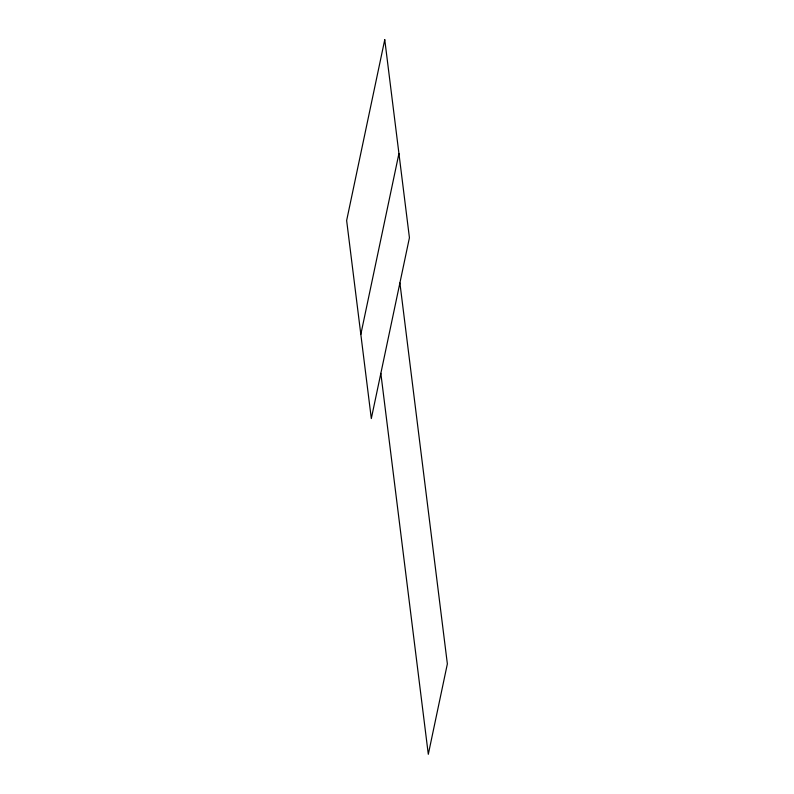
<?xml version="1.0" encoding="UTF-8"?>
<svg xmlns="http://www.w3.org/2000/svg" width="794" height="794" viewBox="0 0 794 794"><rect width="100%" height="100%" fill="white"/><g stroke="black" fill="none" stroke-linecap="round" stroke-linejoin="round"><path stroke-width="1.19" d="M360.823 334.363L398.935 153.54M399.898 282.942L447.359 663.883L428.303 754.3L380.842 373.359M384.753 39.7L346.641 220.524L371.314 418.567L409.426 237.734L384.753 39.7"/></g></svg>
